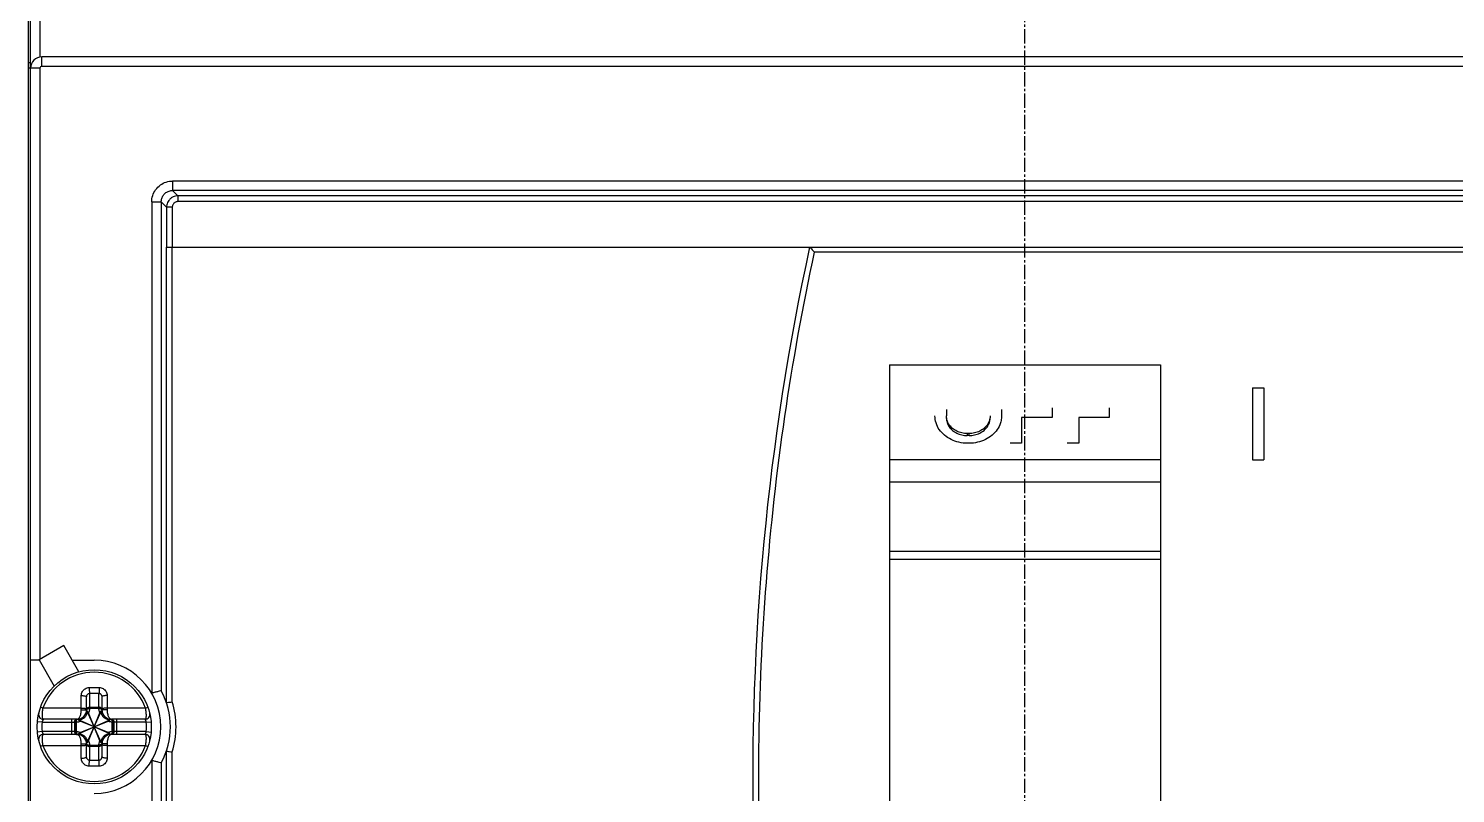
# Model space of a CAD drawing. Extents: x 0 to 557, y 0 to 248.
# Drawn here: x 423 to 498, y 125.9 to 166.1 of the extents above; entities that cross this region are included whole.
import ezdxf

# ---------------------------------------------------------------- set-up
doc = ezdxf.new("R2010")
doc.units = 0
doc.linetypes.add('AXES2', pattern=[1.125, 0.75, -0.125, 0.125, -0.125])
doc.layers.add('AXE', color=80, linetype='AXES2')

# ---------------------------------------------------------------- blocks, each defined once
blk = doc.blocks.new('LV429640ATNSX22A 1')
for p, q in [((95, -7.813), (95, 78.904)), ((95.1, -6.913), (95.1, 79.286)), ((95.6, 79.286), (95.6, 74.478)), ((95.7, 73.987), (95.7, 74.487)), ((199, 74.487), (95.7, 74.487)), ((95, 74.186), (95.1, 74.186)), ((95.1, 73.886), (95, 73.886)), ((95.6, 73.887), (95.1, 73.887)), ((95.6, 73.887), (95.6, 42.837)), ((199, 73.987), (95.7, 73.987)), ((192.127, 67.965), (102.57, 67.965)), ((101.471, 66.866), (101.971, 66.866)), ((101.471, 66.864), (101.471, 41.053)), ((101.971, 66.866), (101.971, 41.184)), ((102.252, 66.585), (101.971, 66.866)), ((102.851, 67.185), (102.57, 67.466)), ((192.13, 67.466), (102.57, 67.466)), ((191.849, 66.885), (102.848, 66.885)), ((191.849, 67.185), (102.851, 67.185)), ((102.252, 66.585), (102.254, 64.487)), ((102.552, 66.585), (102.252, 66.585)), ((102.552, 66.585), (102.552, 64.487)), ((102.243, 40.557), (102.243, 64.487)), ((102.243, 64.487), (102.254, 64.487)), ((102.269, 64.487), (192.129, 64.487)), ((102.543, 40.606), (102.543, 64.487)), ((192.129, 64.231), (136.276, 64.231)), ((140.225, 58.299), (140.225, 13.084)), ((140.225, 58.299), (154.475, 58.299)), ((154.475, 58.299), (154.475, 13.084)), ((159.3, 57.107), (159.3, 53.307)), ((159.3, 57.107), (159.9, 57.107)), ((159.9, 57.107), (159.9, 53.307)), ((143.221, 55.967), (143.221, 55.628)), ((146.121, 55.964), (146.121, 55.625)), ((147.171, 55.54), (147.171, 54.187)), ((148.771, 55.54), (147.171, 55.54)), ((148.771, 56.047), (148.771, 55.54)), ((150.171, 55.541), (150.171, 54.187)), ((151.771, 55.541), (150.171, 55.541)), ((151.771, 56.048), (151.771, 55.541)), ((144.321, 54.698), (144.321, 54.591)), ((144.421, 54.698), (144.321, 54.698)), ((144.421, 54.591), (144.321, 54.591)), ((144.421, 54.187), (144.321, 54.187)), ((144.421, 54.591), (144.421, 54.698)), ((147.171, 54.187), (146.571, 54.187)), ((150.171, 54.187), (149.571, 54.187)), ((154.475, 53.321), (140.225, 53.321)), ((159.3, 53.307), (159.9, 53.307)), ((154.475, 52.14), (140.225, 52.14)), ((154.475, 48.503), (140.225, 48.503)), ((140.225, 48.095), (154.475, 48.095)), ((96.85, 43.559), (95.55, 42.809)), ((97.648, 42.176), (96.85, 43.559)), ((95.563, 42.787), (95.1, 42.787)), ((95.55, 42.809), (96.349, 41.426)), ((97.295, 42.787), (98.45, 42.787)), ((98.05, 40.187), (98.05, 40.86)), ((98.2, 41.049), (98.2, 40.317)), ((98.7, 40.317), (98.7, 41.049)), ((98.85, 40.86), (98.85, 40.187)), ((101.972, 41.184), (101.972, 41.183)), ((95.754, 40.268), (95.631, 40.313)), ((97.771, 40.187), (98.05, 40.187)), ((98.083, 38.462), (98.817, 40.112)), ((98.817, 38.462), (98.083, 40.112)), ((98.157, 38.553), (98.743, 40.02)), ((98.743, 38.553), (98.157, 40.02)), ((98.2, 40.309), (98.2, 40.246)), ((98.7, 40.309), (98.2, 40.309)), ((98.7, 40.246), (98.2, 40.246)), ((98.7, 40.246), (98.7, 40.309)), ((99.128, 40.187), (98.85, 40.187)), ((101.146, 40.268), (101.269, 40.313)), ((95.711, 39.537), (95.462, 39.559)), ((95.711, 39.037), (95.462, 39.014)), ((95.711, 39.537), (97.416, 39.537)), ((97.416, 39.037), (95.711, 39.037)), ((97.55, 39.687), (95.778, 39.687)), ((97.281, 38.887), (97.281, 39.687)), ((97.426, 39.036), (97.426, 39.537)), ((97.433, 39.537), (97.433, 39.036)), ((97.51, 39.537), (97.433, 39.537)), ((97.433, 39.036), (97.51, 39.036)), ((97.51, 39.537), (97.51, 39.036)), ((97.625, 38.92), (99.275, 39.653)), ((99.275, 38.92), (97.625, 39.653)), ((97.716, 38.993), (99.184, 39.58)), ((99.184, 38.993), (97.716, 39.58)), ((101.122, 39.687), (99.35, 39.687)), ((99.39, 39.036), (99.39, 39.537)), ((99.467, 39.537), (99.39, 39.537)), ((99.39, 39.036), (99.467, 39.036)), ((99.467, 39.036), (99.467, 39.537)), ((99.474, 39.537), (99.474, 39.036)), ((101.189, 39.537), (99.484, 39.537)), ((101.189, 39.037), (99.484, 39.037)), ((99.619, 39.687), (99.619, 38.887)), ((101.189, 39.537), (101.438, 39.559)), ((101.189, 39.037), (101.438, 39.014)), ((95.754, 38.305), (95.631, 38.261)), ((97.55, 38.887), (95.778, 38.887)), ((97.771, 38.387), (98.05, 38.387)), ((98.05, 37.713), (98.05, 38.387)), ((98.2, 38.327), (98.2, 38.264)), ((98.2, 38.327), (98.7, 38.327)), ((98.2, 38.264), (98.7, 38.264)), ((98.2, 38.257), (98.2, 37.525)), ((98.7, 38.264), (98.7, 38.327)), ((98.7, 37.525), (98.7, 38.257)), ((98.85, 38.387), (98.85, 37.713)), ((99.128, 38.387), (98.85, 38.387)), ((101.122, 38.887), (99.35, 38.887)), ((101.146, 38.305), (101.269, 38.261)), ((101.471, 37.52), (101.471, -4.89)), ((102.243, -3.913), (102.243, 38.017)), ((102.543, -3.913), (102.543, 37.968)), ((101.971, 37.389), (101.971, -4.893)), ((101.972, 37.39), (101.972, 37.39))]:
    blk.add_line(p, q)
for points in [[(101.971, 41.184), (101.971, 41.184), (101.971, 41.184), (101.971, 41.184), (101.971, 41.184), (101.971, 41.184), (101.972, 41.184), (101.972, 41.184), (101.972, 41.184)], [(101.971, 37.389), (101.971, 37.389), (101.971, 37.389), (101.971, 37.39), (101.971, 37.39), (101.971, 37.39), (101.972, 37.39), (101.972, 37.39), (101.972, 37.39)]]:
    blk.add_lwpolyline(points)
blk.add_circle((98.45, 39.287), 3)
for centre, radius, start, end in [((95.7, 73.887), 0.6, 90, 180), ((95.7, 73.887), 0.1, 90, 180), ((264.05, 36.687), 131, 167.74789, 195.0927), ((98.45, 39.287), 3.5, 270, 90), ((98.45, 39.287), 2.869, 20.00374, 159.99626), ((98.45, 39.287), 4, 331.69761, 28.30239), ((98.45, 39.287), 4.3, 342.13881, 17.86127), ((95.778, 39.937), 0.25, 166.32798, 270), ((97.55, 40.187), 0.5, 270, 0), ((99.35, 40.187), 0.5, 180, 270), ((101.122, 39.937), 0.25, 270, 13.67202), ((98.45, 39.287), 2.75, 174.78409, 185.21591), ((98.45, 39.287), 2.75, 354.78409, 5.21591), ((95.778, 38.637), 0.25, 90, 193.67202), ((98.45, 39.287), 2.869, 200.00374, 339.99626), ((97.55, 38.387), 0.5, 0, 90), ((99.35, 38.387), 0.5, 90, 180), ((101.122, 38.637), 0.25, 346.32798, 90)]:
    blk.add_arc(centre, radius, start, end)
for points, knots in [([(101.471, 66.864), (101.471, 66.977), (101.506, 67.208), (101.664, 67.521), (101.913, 67.771), (102.226, 67.929), (102.456, 67.965), (102.57, 67.965)], [0, 0, 0, 0, 0.340742, 0.686875, 1.034783, 1.380989, 1.721208, 1.721208, 1.721208, 1.721208]), ([(102.567, 67.965), (102.568, 67.903), (102.568, 67.788), (102.568, 67.636), (102.57, 67.532), (102.569, 67.481), (102.57, 67.466)], [0, 0, 0, 0, 0.1862956, 0.3457623, 0.4554383, 0.4995353, 0.4995353, 0.4995353, 0.4995353]), ([(101.971, 66.866), (101.971, 66.928), (101.99, 67.054), (102.076, 67.225), (102.213, 67.361), (102.383, 67.447), (102.509, 67.466), (102.57, 67.466)], [0, 0, 0, 0, 0.1850432, 0.3743131, 0.564405, 0.7535797, 0.9383184, 0.9383184, 0.9383184, 0.9383184]), ([(102.851, 67.185), (102.808, 67.185), (102.719, 67.175), (102.59, 67.131), (102.47, 67.055), (102.372, 66.954), (102.301, 66.835), (102.26, 66.71), (102.252, 66.626), (102.252, 66.585)], [0, 0, 0, 0, 0.1294934, 0.266502, 0.4073563, 0.5485836, 0.6867645, 0.818265, 0.9393523, 0.9393523, 0.9393523, 0.9393523]), ([(102.848, 66.885), (102.827, 66.885), (102.782, 66.88), (102.718, 66.857), (102.659, 66.819), (102.611, 66.769), (102.576, 66.71), (102.556, 66.648), (102.552, 66.606), (102.552, 66.585)], [0, 0, 0, 0, 0.0642759, 0.1323939, 0.2022744, 0.2723046, 0.3408869, 0.4062541, 0.466592, 0.466592, 0.466592, 0.466592]), ([(102.851, 67.185), (102.851, 67.176), (102.851, 67.145), (102.851, 67.083), (102.852, 66.992), (102.85, 66.923), (102.848, 66.885)], [0, 0, 0, 0, 0.0264935, 0.0921096, 0.1876618, 0.2997525, 0.2997525, 0.2997525, 0.2997525]), ([(136.036, 64.487), (136.058, 64.487), (136.101, 64.421), (136.182, 64.349), (136.243, 64.271), (136.276, 64.231)], [0, 0, 0, 0, 0.0650779, 0.1949253, 0.3517459, 0.3517459, 0.3517459, 0.3517459]), ([(136.276, 64.231), (135.661, 61.368), (134.623, 55.609), (133.65, 46.899), (133.261, 38.159), (133.455, 29.416), (134.232, 20.694), (135.594, 12.019), (136.891, 6.3), (137.636, 3.46)], [0, 0, 0, 0, 8.784619, 17.538219, 26.275587, 35.009909, 43.755075, 52.525371, 61.333757, 61.333757, 61.333757, 61.333757]), ([(144.321, 54.187), (144.173, 54.187), (143.88, 54.219), (143.468, 54.362), (143.112, 54.59), (142.836, 54.891), (142.661, 55.244), (142.621, 55.5), (142.621, 55.625)], [0, 0, 0, 0, 0.442714, 0.87718, 1.296976, 1.699166, 2.085462, 2.462276, 2.462276, 2.462276, 2.462276]), ([(144.321, 54.698), (144.225, 54.698), (144.035, 54.719), (143.769, 54.812), (143.539, 54.959), (143.36, 55.153), (143.247, 55.381), (143.221, 55.547), (143.221, 55.628)], [0, 0, 0, 0, 0.28723, 0.568172, 0.839135, 1.098727, 1.348473, 1.592842, 1.592842, 1.592842, 1.592842]), ([(143.221, 55.522), (143.221, 55.44), (143.247, 55.275), (143.36, 55.047), (143.539, 54.853), (143.768, 54.705), (144.035, 54.612), (144.225, 54.591), (144.321, 54.591)], [0, 0, 0, 0, 0.244351, 0.494085, 0.753671, 1.024637, 1.305591, 1.592842, 1.592842, 1.592842, 1.592842]), ([(144.421, 54.591), (144.517, 54.591), (144.707, 54.612), (144.973, 54.705), (145.203, 54.853), (145.381, 55.047), (145.495, 55.275), (145.521, 55.44), (145.521, 55.522)], [0, 0, 0, 0, 0.28723, 0.568172, 0.839135, 1.098727, 1.348473, 1.592842, 1.592842, 1.592842, 1.592842]), ([(146.114, 55.498), (146.105, 55.415), (146.062, 55.206), (145.905, 54.891), (145.63, 54.59), (145.274, 54.362), (144.862, 54.219), (144.568, 54.187), (144.421, 54.187)], [0, 0, 0, 0, 0.250675, 0.636971, 1.039161, 1.458956, 1.893422, 2.336137, 2.336137, 2.336137, 2.336137]), ([(145.504, 55.465), (145.498, 55.439), (145.47, 55.332), (145.381, 55.153), (145.203, 54.959), (144.973, 54.812), (144.707, 54.719), (144.517, 54.698), (144.421, 54.698)], [0, 0, 0, 0, 0.081219, 0.330953, 0.59054, 0.861506, 1.142459, 1.429711, 1.429711, 1.429711, 1.429711]), ([(97.772, 40.928), (97.772, 40.965), (97.782, 41.039), (97.825, 41.141), (97.893, 41.229), (97.981, 41.296), (98.081, 41.339), (98.153, 41.35), (98.189, 41.351)], [0, 0, 0, 0, 0.1098057, 0.2199669, 0.3301188, 0.4394918, 0.54796, 0.6552349, 0.6552349, 0.6552349, 0.6552349]), ([(98.189, 41.351), (98.247, 41.352), (98.363, 41.354), (98.537, 41.354), (98.653, 41.352), (98.711, 41.351)], [0, 0, 0, 0, 0.1736504, 0.3480313, 0.5216824, 0.5216824, 0.5216824, 0.5216824]), ([(98.189, 41.351), (98.189, 41.322), (98.19, 41.265), (98.193, 41.183), (98.196, 41.111), (98.198, 41.067), (98.2, 41.049)], [0, 0, 0, 0, 0.0855535, 0.1711448, 0.2464505, 0.3023986, 0.3023986, 0.3023986, 0.3023986]), ([(98.711, 41.351), (98.711, 41.322), (98.71, 41.265), (98.707, 41.183), (98.704, 41.111), (98.702, 41.067), (98.7, 41.049)], [0, 0, 0, 0, 0.0855532, 0.1711444, 0.2464499, 0.3023976, 0.3023976, 0.3023976, 0.3023976]), ([(98.711, 41.351), (98.747, 41.35), (98.818, 41.339), (98.919, 41.297), (99.007, 41.229), (99.075, 41.141), (99.118, 41.039), (99.128, 40.965), (99.128, 40.928)], [0, 0, 0, 0, 0.1071405, 0.2154647, 0.3249364, 0.4351139, 0.5453754, 0.6552346, 0.6552346, 0.6552346, 0.6552346]), ([(97.772, 40.928), (97.8, 40.929), (97.854, 40.928), (97.929, 40.921), (97.99, 40.906), (98.032, 40.89), (98.05, 40.869), (98.05, 40.86)], [0, 0, 0, 0, 0.0836628, 0.1615778, 0.2259129, 0.271165, 0.2978123, 0.2978123, 0.2978123, 0.2978123]), ([(97.772, 40.268), (97.772, 40.336), (97.772, 40.477), (97.772, 40.697), (97.772, 40.849), (97.772, 40.928)], [0, 0, 0, 0, 0.2031864, 0.4228029, 0.6601804, 0.6601804, 0.6601804, 0.6601804]), ([(98.05, 40.86), (98.05, 40.876), (98.054, 40.908), (98.069, 40.953), (98.093, 40.992), (98.124, 41.022), (98.161, 41.042), (98.187, 41.048), (98.2, 41.049)], [0, 0, 0, 0, 0.0478248, 0.0950374, 0.140642, 0.1838674, 0.2247332, 0.2637193, 0.2637193, 0.2637193, 0.2637193]), ([(98.2, 41.049), (98.255, 41.05), (98.367, 41.052), (98.533, 41.052), (98.644, 41.05), (98.7, 41.049)], [0, 0, 0, 0, 0.1664766, 0.3334814, 0.5000358, 0.5000358, 0.5000358, 0.5000358]), ([(98.7, 41.049), (98.713, 41.048), (98.739, 41.042), (98.776, 41.022), (98.807, 40.992), (98.831, 40.953), (98.846, 40.908), (98.85, 40.876), (98.85, 40.86)], [0, 0, 0, 0, 0.0389363, 0.079745, 0.1230044, 0.1686166, 0.2158708, 0.2637194, 0.2637194, 0.2637194, 0.2637194]), ([(99.128, 40.928), (99.1, 40.929), (99.046, 40.928), (98.971, 40.921), (98.91, 40.906), (98.868, 40.89), (98.85, 40.869), (98.85, 40.86)], [0, 0, 0, 0, 0.0836627, 0.1615774, 0.2259123, 0.2711642, 0.2978116, 0.2978116, 0.2978116, 0.2978116]), ([(99.128, 40.928), (99.128, 40.849), (99.128, 40.696), (99.128, 40.476), (99.128, 40.336), (99.128, 40.268)], [0, 0, 0, 0, 0.2381418, 0.4575888, 0.6601804, 0.6601804, 0.6601804, 0.6601804]), ([(101.971, 41.184), (101.956, 41.18), (101.903, 41.167), (101.798, 41.14), (101.646, 41.1), (101.532, 41.07), (101.471, 41.053)], [0, 0, 0, 0, 0.0469811, 0.1622253, 0.3268584, 0.5162976, 0.5162976, 0.5162976, 0.5162976]), ([(102.243, 40.557), (102.248, 40.543), (102.319, 40.588), (102.402, 40.573), (102.493, 40.598), (102.543, 40.605)], [0, 0, 0, 0, 0.0438088, 0.1535053, 0.3036816, 0.3036816, 0.3036816, 0.3036816]), ([(95.754, 40.268), (95.745, 40.228), (95.73, 40.148), (95.715, 40.03), (95.709, 39.921), (95.712, 39.827), (95.725, 39.755), (95.742, 39.705), (95.767, 39.687), (95.778, 39.687)], [0, 0, 0, 0, 0.1235728, 0.2445592, 0.3560264, 0.4513325, 0.5252916, 0.5755898, 0.6074797, 0.6074797, 0.6074797, 0.6074797]), ([(97.772, 40.268), (97.696, 40.268), (97.542, 40.268), (97.302, 40.268), (97.042, 40.268), (96.757, 40.268), (96.445, 40.268), (96.108, 40.268), (95.875, 40.268), (95.754, 40.268)], [0, 0, 0, 0, 0.226677, 0.462883, 0.720889, 1.006032, 1.318365, 1.65611, 2.01782, 2.01782, 2.01782, 2.01782]), ([(97.55, 39.687), (97.567, 39.687), (97.607, 39.7), (97.655, 39.745), (97.696, 39.811), (97.729, 39.893), (97.754, 39.985), (97.768, 40.085), (97.771, 40.152), (97.771, 40.187)], [0, 0, 0, 0, 0.0524925, 0.117083, 0.1951302, 0.2843041, 0.3811799, 0.4817579, 0.5846488, 0.5846488, 0.5846488, 0.5846488]), ([(98.08, 40.112), (98.081, 40.081), (98.078, 40.02), (98.055, 39.937), (98.02, 39.868), (97.979, 39.811), (97.934, 39.766), (97.889, 39.731), (97.845, 39.705), (97.802, 39.685), (97.76, 39.671), (97.717, 39.661), (97.672, 39.656), (97.641, 39.656), (97.625, 39.657)], [0, 0, 0, 0, 0.0938287, 0.1793635, 0.2565216, 0.3261378, 0.3893163, 0.4459716, 0.4967598, 0.5432983, 0.5873596, 0.6307739, 0.6753898, 0.7230868, 0.7230868, 0.7230868, 0.7230868]), ([(97.771, 40.187), (97.771, 40.2), (97.772, 40.228), (97.772, 40.255), (97.772, 40.268)], [0, 0, 0, 0, 0.04087318, 0.081449, 0.081449, 0.081449, 0.081449]), ([(97.772, 40.268), (97.8, 40.269), (97.854, 40.268), (97.928, 40.264), (97.99, 40.255), (98.027, 40.246), (98.05, 40.234), (98.05, 40.227)], [0, 0, 0, 0, 0.0836565, 0.1612525, 0.224407, 0.2666916, 0.2861967, 0.2861967, 0.2861967, 0.2861967]), ([(98.08, 40.112), (98.074, 40.112), (98.063, 40.111), (98.05, 40.109), (98.043, 40.104), (98.043, 40.101)], [0, 0, 0, 0, 0.01982656, 0.03310502, 0.0405854, 0.0405854, 0.0405854, 0.0405854]), ([(98.05, 40.181), (98.05, 40.188), (98.054, 40.199), (98.061, 40.206), (98.063, 40.208)], [0, 0, 0, 0, 0.02191237, 0.03052101, 0.03052101, 0.03052101, 0.03052101]), ([(98.051, 40.204), (98.053, 40.215), (98.058, 40.232), (98.067, 40.247), (98.07, 40.252)], [0, 0, 0, 0, 0.03428379, 0.05182174, 0.05182174, 0.05182174, 0.05182174]), ([(98.053, 40.207), (98.055, 40.212), (98.057, 40.221), (98.061, 40.229), (98.063, 40.233)], [0, 0, 0, 0, 0.01378514, 0.02765049, 0.02765049, 0.02765049, 0.02765049]), ([(98.07, 40.252), (98.077, 40.262), (98.097, 40.285), (98.142, 40.31), (98.181, 40.317), (98.2, 40.317)], [0, 0, 0, 0, 0.0359462, 0.0921698, 0.1504178, 0.1504178, 0.1504178, 0.1504178]), ([(98.07, 40.245), (98.073, 40.249), (98.085, 40.264), (98.112, 40.287), (98.154, 40.305), (98.184, 40.31), (98.2, 40.309)], [0, 0, 0, 0, 0.0142204, 0.0579784, 0.1035325, 0.1499962, 0.1499962, 0.1499962, 0.1499962]), ([(98.07, 40.214), (98.073, 40.216), (98.086, 40.225), (98.114, 40.236), (98.155, 40.245), (98.185, 40.247), (98.2, 40.246)], [0, 0, 0, 0, 0.0103374, 0.0465112, 0.0892018, 0.1354947, 0.1354947, 0.1354947, 0.1354947]), ([(98.157, 40.02), (98.153, 40.03), (98.144, 40.048), (98.13, 40.073), (98.116, 40.092), (98.1, 40.106), (98.089, 40.111), (98.083, 40.112)], [0, 0, 0, 0, 0.0317573, 0.0600928, 0.0842418, 0.1044154, 0.1210995, 0.1210995, 0.1210995, 0.1210995]), ([(98.2, 40.246), (98.2, 40.221), (98.196, 40.169), (98.181, 40.093), (98.166, 40.044), (98.157, 40.02)], [0, 0, 0, 0, 0.0774682, 0.154588, 0.2314006, 0.2314006, 0.2314006, 0.2314006]), ([(98.2, 40.317), (98.2, 40.315), (98.2, 40.313), (98.2, 40.311), (98.2, 40.309)], [0, 0, 0, 0, 0.003688552, 0.007377923, 0.007377923, 0.007377923, 0.007377923]), ([(98.7, 40.309), (98.7, 40.311), (98.7, 40.313), (98.7, 40.315), (98.7, 40.317)], [0, 0, 0, 0, 0.003689407, 0.007377939, 0.007377939, 0.007377939, 0.007377939]), ([(98.83, 40.252), (98.823, 40.262), (98.802, 40.285), (98.758, 40.31), (98.719, 40.317), (98.7, 40.317)], [0, 0, 0, 0, 0.0359462, 0.0921698, 0.1504178, 0.1504178, 0.1504178, 0.1504178]), ([(98.829, 40.245), (98.827, 40.249), (98.815, 40.265), (98.788, 40.287), (98.746, 40.305), (98.716, 40.309), (98.7, 40.309)], [0, 0, 0, 0, 0.0141573, 0.0577532, 0.1031411, 0.1496209, 0.1496209, 0.1496209, 0.1496209]), ([(98.743, 40.02), (98.734, 40.044), (98.719, 40.093), (98.704, 40.169), (98.7, 40.221), (98.7, 40.246)], [0, 0, 0, 0, 0.076826, 0.1539298, 0.2313993, 0.2313993, 0.2313993, 0.2313993]), ([(98.83, 40.214), (98.827, 40.216), (98.814, 40.225), (98.786, 40.236), (98.745, 40.245), (98.715, 40.246), (98.7, 40.246)], [0, 0, 0, 0, 0.0103421, 0.046671, 0.0894882, 0.1357595, 0.1357595, 0.1357595, 0.1357595]), ([(98.817, 40.112), (98.811, 40.111), (98.8, 40.106), (98.784, 40.092), (98.77, 40.073), (98.756, 40.048), (98.747, 40.03), (98.743, 40.02)], [0, 0, 0, 0, 0.0166543, 0.0368369, 0.0609853, 0.0893813, 0.1210997, 0.1210997, 0.1210997, 0.1210997]), ([(99.275, 39.657), (99.244, 39.655), (99.184, 39.658), (99.102, 39.681), (99.033, 39.716), (98.976, 39.757), (98.931, 39.801), (98.895, 39.846), (98.869, 39.89), (98.849, 39.933), (98.834, 39.976), (98.825, 40.019), (98.819, 40.065), (98.819, 40.096), (98.82, 40.112)], [0, 0, 0, 0, 0.09286, 0.1779133, 0.2548012, 0.3242883, 0.3874546, 0.4441567, 0.4950951, 0.5418647, 0.5862252, 0.629993, 0.6749988, 0.7231162, 0.7231162, 0.7231162, 0.7231162]), ([(98.857, 40.101), (98.857, 40.104), (98.85, 40.109), (98.838, 40.111), (98.827, 40.112), (98.82, 40.112)], [0, 0, 0, 0, 0.00743743, 0.02062358, 0.04002973, 0.04002973, 0.04002973, 0.04002973]), ([(98.849, 40.204), (98.847, 40.215), (98.842, 40.232), (98.833, 40.247), (98.83, 40.252)], [0, 0, 0, 0, 0.03428379, 0.05182174, 0.05182174, 0.05182174, 0.05182174]), ([(98.846, 40.208), (98.845, 40.212), (98.843, 40.221), (98.839, 40.229), (98.837, 40.233)], [0, 0, 0, 0, 0.01365938, 0.02745435, 0.02745435, 0.02745435, 0.02745435]), ([(98.85, 40.181), (98.85, 40.188), (98.846, 40.198), (98.839, 40.206), (98.837, 40.208)], [0, 0, 0, 0, 0.0217285, 0.03022503, 0.03022503, 0.03022503, 0.03022503]), ([(99.128, 40.268), (99.1, 40.269), (99.046, 40.268), (98.972, 40.264), (98.91, 40.255), (98.873, 40.246), (98.85, 40.234), (98.85, 40.227)], [0, 0, 0, 0, 0.0836553, 0.1612503, 0.2244043, 0.2666891, 0.2861948, 0.2861948, 0.2861948, 0.2861948]), ([(99.128, 40.268), (99.128, 40.255), (99.128, 40.228), (99.128, 40.2), (99.128, 40.187)], [0, 0, 0, 0, 0.04057582, 0.081449, 0.081449, 0.081449, 0.081449]), ([(101.146, 40.268), (101.04, 40.268), (100.834, 40.268), (100.535, 40.268), (100.254, 40.268), (99.993, 40.268), (99.752, 40.268), (99.53, 40.268), (99.325, 40.268), (99.193, 40.268), (99.128, 40.268)], [0, 0, 0, 0, 0.317355, 0.617063, 0.898371, 1.160025, 1.401105, 1.621632, 1.824629, 2.01782, 2.01782, 2.01782, 2.01782]), ([(99.128, 40.187), (99.128, 40.152), (99.132, 40.085), (99.146, 39.985), (99.171, 39.893), (99.204, 39.811), (99.245, 39.745), (99.293, 39.7), (99.332, 39.687), (99.35, 39.687)], [0, 0, 0, 0, 0.1028909, 0.2034689, 0.3003448, 0.3895186, 0.4675659, 0.5321559, 0.5846489, 0.5846489, 0.5846489, 0.5846489]), ([(101.122, 39.687), (101.133, 39.687), (101.158, 39.705), (101.175, 39.755), (101.188, 39.827), (101.191, 39.921), (101.185, 40.03), (101.17, 40.148), (101.155, 40.228), (101.146, 40.268)], [0, 0, 0, 0, 0.0318858, 0.0821635, 0.1560971, 0.2514174, 0.3629358, 0.4839241, 0.6074801, 0.6074801, 0.6074801, 0.6074801]), ([(95.778, 39.687), (95.777, 39.686), (95.776, 39.683), (95.772, 39.678), (95.768, 39.67), (95.761, 39.659), (95.752, 39.644), (95.742, 39.624), (95.731, 39.599), (95.72, 39.57), (95.714, 39.548), (95.711, 39.537)], [0, 0, 0, 0, 0.0039486, 0.0094157, 0.0182851, 0.0310674, 0.0483578, 0.0705441, 0.0977069, 0.1294594, 0.1648516, 0.1648516, 0.1648516, 0.1648516]), ([(95.711, 39.037), (95.714, 39.025), (95.72, 39.004), (95.731, 38.974), (95.742, 38.95), (95.752, 38.93), (95.761, 38.915), (95.768, 38.903), (95.772, 38.896), (95.776, 38.89), (95.777, 38.888), (95.778, 38.887)], [0, 0, 0, 0, 0.0353923, 0.0671447, 0.0943075, 0.1164939, 0.1337842, 0.1465665, 0.1554359, 0.1609031, 0.1648516, 0.1648516, 0.1648516, 0.1648516]), ([(97.416, 39.537), (97.416, 39.556), (97.422, 39.595), (97.452, 39.645), (97.496, 39.679), (97.532, 39.687), (97.55, 39.687)], [0, 0, 0, 0, 0.0583066, 0.1150187, 0.169396, 0.2220596, 0.2220596, 0.2220596, 0.2220596]), ([(97.416, 39.537), (97.418, 39.537), (97.421, 39.537), (97.425, 39.537), (97.426, 39.537)], [0, 0, 0, 0, 0.0059425, 0.01055146, 0.01055146, 0.01055146, 0.01055146]), ([(97.426, 39.036), (97.425, 39.037), (97.421, 39.037), (97.418, 39.037), (97.416, 39.037)], [0, 0, 0, 0, 0.00460895, 0.01055146, 0.01055146, 0.01055146, 0.01055146]), ([(97.416, 39.037), (97.416, 39.017), (97.422, 38.979), (97.452, 38.929), (97.496, 38.895), (97.532, 38.887), (97.55, 38.887)], [0, 0, 0, 0, 0.0583059, 0.1150177, 0.1693952, 0.2220596, 0.2220596, 0.2220596, 0.2220596]), ([(97.426, 39.537), (97.426, 39.556), (97.433, 39.595), (97.461, 39.638), (97.485, 39.659), (97.496, 39.665)], [0, 0, 0, 0, 0.057279, 0.1140206, 0.1515661, 0.1515661, 0.1515661, 0.1515661]), ([(97.426, 39.537), (97.427, 39.537), (97.429, 39.537), (97.431, 39.537), (97.433, 39.537)], [0, 0, 0, 0, 0.003170856, 0.006342518, 0.006342518, 0.006342518, 0.006342518]), ([(97.433, 39.036), (97.431, 39.036), (97.429, 39.036), (97.427, 39.036), (97.426, 39.036)], [0, 0, 0, 0, 0.003171706, 0.006342511, 0.006342511, 0.006342511, 0.006342511]), ([(97.426, 39.036), (97.426, 39.017), (97.433, 38.979), (97.461, 38.935), (97.485, 38.915), (97.496, 38.908)], [0, 0, 0, 0, 0.0572789, 0.1140203, 0.1515658, 0.1515658, 0.1515658, 0.1515658]), ([(97.433, 39.537), (97.432, 39.553), (97.437, 39.583), (97.457, 39.625), (97.481, 39.651), (97.497, 39.663), (97.502, 39.665)], [0, 0, 0, 0, 0.045733, 0.0912046, 0.1362217, 0.1511912, 0.1511912, 0.1511912, 0.1511912]), ([(97.433, 39.036), (97.432, 39.021), (97.437, 38.99), (97.457, 38.949), (97.481, 38.923), (97.497, 38.911), (97.501, 38.908)], [0, 0, 0, 0, 0.045665, 0.0910333, 0.13595, 0.1508712, 0.1508712, 0.1508712, 0.1508712]), ([(97.496, 39.665), (97.501, 39.669), (97.518, 39.678), (97.537, 39.684), (97.55, 39.686)], [0, 0, 0, 0, 0.01869933, 0.05823713, 0.05823713, 0.05823713, 0.05823713]), ([(97.502, 39.665), (97.51, 39.671), (97.528, 39.679), (97.547, 39.684), (97.557, 39.686)], [0, 0, 0, 0, 0.02967942, 0.05925893, 0.05925893, 0.05925893, 0.05925893]), ([(97.51, 39.537), (97.51, 39.553), (97.511, 39.582), (97.518, 39.623), (97.531, 39.656), (97.547, 39.678), (97.559, 39.685), (97.564, 39.686)], [0, 0, 0, 0, 0.0458114, 0.0879665, 0.1236543, 0.1515153, 0.1664746, 0.1664746, 0.1664746, 0.1664746]), ([(97.51, 39.537), (97.534, 39.538), (97.581, 39.543), (97.65, 39.557), (97.695, 39.572), (97.716, 39.58)], [0, 0, 0, 0, 0.0707814, 0.1412402, 0.2113736, 0.2113736, 0.2113736, 0.2113736]), ([(97.716, 38.993), (97.684, 39.006), (97.616, 39.026), (97.546, 39.035), (97.51, 39.036)], [0, 0, 0, 0, 0.1053394, 0.2111984, 0.2111984, 0.2111984, 0.2111984]), ([(97.51, 39.036), (97.51, 39.021), (97.511, 38.991), (97.518, 38.951), (97.531, 38.918), (97.547, 38.896), (97.559, 38.889), (97.564, 38.888)], [0, 0, 0, 0, 0.0458653, 0.0880909, 0.1238551, 0.1516436, 0.166229, 0.166229, 0.166229, 0.166229]), ([(97.625, 39.657), (97.625, 39.663), (97.626, 39.674), (97.628, 39.687), (97.633, 39.694), (97.635, 39.694)], [0, 0, 0, 0, 0.01950644, 0.03272134, 0.04016497, 0.04016497, 0.04016497, 0.04016497]), ([(97.625, 39.653), (97.626, 39.648), (97.631, 39.636), (97.645, 39.621), (97.664, 39.606), (97.688, 39.592), (97.707, 39.584), (97.716, 39.58)], [0, 0, 0, 0, 0.0167142, 0.0370614, 0.0611929, 0.089436, 0.1210992, 0.1210992, 0.1210992, 0.1210992]), ([(97.716, 38.993), (97.707, 38.989), (97.688, 38.981), (97.664, 38.967), (97.645, 38.952), (97.631, 38.937), (97.626, 38.926), (97.625, 38.92)], [0, 0, 0, 0, 0.0316796, 0.0600381, 0.08418, 0.1044267, 0.1211, 0.1211, 0.1211, 0.1211]), ([(99.184, 39.58), (99.193, 39.584), (99.212, 39.592), (99.236, 39.606), (99.255, 39.621), (99.269, 39.636), (99.274, 39.648), (99.275, 39.653)], [0, 0, 0, 0, 0.0317324, 0.0600985, 0.0842445, 0.1044157, 0.1210998, 0.1210998, 0.1210998, 0.1210998]), ([(99.39, 39.537), (99.366, 39.538), (99.319, 39.543), (99.25, 39.557), (99.205, 39.572), (99.184, 39.58)], [0, 0, 0, 0, 0.0707729, 0.1411727, 0.2113666, 0.2113666, 0.2113666, 0.2113666]), ([(99.39, 39.036), (99.366, 39.035), (99.319, 39.031), (99.25, 39.016), (99.205, 39.002), (99.184, 38.993)], [0, 0, 0, 0, 0.0707814, 0.1412402, 0.2113736, 0.2113736, 0.2113736, 0.2113736]), ([(99.275, 38.92), (99.274, 38.926), (99.269, 38.937), (99.255, 38.952), (99.236, 38.967), (99.212, 38.981), (99.193, 38.989), (99.184, 38.993)], [0, 0, 0, 0, 0.0167144, 0.0370631, 0.0611946, 0.0894349, 0.1210992, 0.1210992, 0.1210992, 0.1210992]), ([(99.265, 39.694), (99.267, 39.694), (99.272, 39.687), (99.274, 39.674), (99.275, 39.663), (99.275, 39.657)], [0, 0, 0, 0, 0.00743598, 0.02059398, 0.04016598, 0.04016598, 0.04016598, 0.04016598]), ([(99.329, 39.687), (99.336, 39.687), (99.346, 39.682), (99.353, 39.676), (99.355, 39.673)], [0, 0, 0, 0, 0.02169078, 0.03019587, 0.03019587, 0.03019587, 0.03019587]), ([(99.39, 39.036), (99.39, 39.021), (99.389, 38.991), (99.382, 38.951), (99.369, 38.918), (99.353, 38.896), (99.341, 38.889), (99.336, 38.887)], [0, 0, 0, 0, 0.0458114, 0.0879665, 0.1236543, 0.1515153, 0.1664746, 0.1664746, 0.1664746, 0.1664746]), ([(99.35, 39.687), (99.368, 39.687), (99.404, 39.679), (99.448, 39.645), (99.478, 39.595), (99.484, 39.556), (99.484, 39.537)], [0, 0, 0, 0, 0.0526637, 0.1070409, 0.163753, 0.2220596, 0.2220596, 0.2220596, 0.2220596]), ([(99.484, 39.037), (99.484, 39.017), (99.478, 38.979), (99.448, 38.929), (99.404, 38.895), (99.368, 38.887), (99.35, 38.887)], [0, 0, 0, 0, 0.0583066, 0.1150187, 0.169396, 0.2220596, 0.2220596, 0.2220596, 0.2220596]), ([(99.361, 39.666), (99.363, 39.663), (99.371, 39.65), (99.382, 39.623), (99.389, 39.582), (99.39, 39.553), (99.39, 39.537)], [0, 0, 0, 0, 0.0102006, 0.0458885, 0.0880436, 0.133855, 0.133855, 0.133855, 0.133855]), ([(99.37, 39.681), (99.376, 39.679), (99.388, 39.675), (99.399, 39.669), (99.404, 39.665)], [0, 0, 0, 0, 0.01863896, 0.03733829, 0.03733829, 0.03733829, 0.03733829]), ([(99.398, 39.665), (99.403, 39.663), (99.419, 39.651), (99.443, 39.625), (99.463, 39.583), (99.468, 39.553), (99.467, 39.537)], [0, 0, 0, 0, 0.0149696, 0.0599866, 0.1054583, 0.1511912, 0.1511912, 0.1511912, 0.1511912]), ([(99.467, 39.036), (99.468, 39.021), (99.463, 38.99), (99.443, 38.949), (99.419, 38.922), (99.403, 38.911), (99.398, 38.908)], [0, 0, 0, 0, 0.045733, 0.0912046, 0.1362217, 0.1511912, 0.1511912, 0.1511912, 0.1511912]), ([(99.404, 39.665), (99.415, 39.659), (99.439, 39.638), (99.467, 39.595), (99.474, 39.556), (99.474, 39.537)], [0, 0, 0, 0, 0.0375455, 0.094287, 0.1515661, 0.1515661, 0.1515661, 0.1515661]), ([(99.474, 39.036), (99.474, 39.017), (99.467, 38.979), (99.439, 38.935), (99.415, 38.915), (99.404, 38.908)], [0, 0, 0, 0, 0.057279, 0.1140206, 0.1515661, 0.1515661, 0.1515661, 0.1515661]), ([(99.474, 39.537), (99.473, 39.537), (99.471, 39.537), (99.469, 39.537), (99.467, 39.537)], [0, 0, 0, 0, 0.003170864, 0.006342517, 0.006342517, 0.006342517, 0.006342517]), ([(99.474, 39.036), (99.473, 39.036), (99.471, 39.036), (99.469, 39.036), (99.467, 39.036)], [0, 0, 0, 0, 0.003170856, 0.006342518, 0.006342518, 0.006342518, 0.006342518]), ([(99.484, 39.537), (99.482, 39.537), (99.479, 39.537), (99.475, 39.537), (99.474, 39.537)], [0, 0, 0, 0, 0.00592009, 0.01055163, 0.01055163, 0.01055163, 0.01055163]), ([(99.484, 39.037), (99.482, 39.037), (99.479, 39.037), (99.475, 39.037), (99.474, 39.036)], [0, 0, 0, 0, 0.0059425, 0.01055146, 0.01055146, 0.01055146, 0.01055146]), ([(101.189, 39.537), (101.186, 39.548), (101.18, 39.57), (101.169, 39.599), (101.158, 39.624), (101.148, 39.644), (101.139, 39.659), (101.133, 39.67), (101.128, 39.678), (101.124, 39.683), (101.123, 39.686), (101.122, 39.687)], [0, 0, 0, 0, 0.0352605, 0.0669405, 0.0940745, 0.116274, 0.1336148, 0.1464625, 0.155371, 0.16099, 0.1648517, 0.1648517, 0.1648517, 0.1648517]), ([(101.122, 38.887), (101.123, 38.888), (101.124, 38.89), (101.128, 38.896), (101.132, 38.903), (101.139, 38.915), (101.148, 38.93), (101.158, 38.95), (101.169, 38.974), (101.18, 39.004), (101.186, 39.025), (101.189, 39.037)], [0, 0, 0, 0, 0.0039486, 0.0094157, 0.0182851, 0.0310674, 0.0483578, 0.0705441, 0.0977069, 0.1294594, 0.1648516, 0.1648516, 0.1648516, 0.1648516]), ([(95.778, 38.887), (95.767, 38.887), (95.742, 38.868), (95.725, 38.819), (95.712, 38.746), (95.709, 38.653), (95.715, 38.543), (95.73, 38.426), (95.745, 38.345), (95.754, 38.305)], [0, 0, 0, 0, 0.0318858, 0.0821635, 0.1560971, 0.2514174, 0.3629358, 0.4839241, 0.6074801, 0.6074801, 0.6074801, 0.6074801]), ([(95.754, 38.305), (95.86, 38.305), (96.066, 38.305), (96.365, 38.305), (96.646, 38.305), (96.907, 38.305), (97.148, 38.305), (97.37, 38.305), (97.575, 38.305), (97.707, 38.305), (97.772, 38.305)], [0, 0, 0, 0, 0.317355, 0.617063, 0.898371, 1.160025, 1.401105, 1.621632, 1.824629, 2.01782, 2.01782, 2.01782, 2.01782]), ([(97.496, 38.908), (97.501, 38.905), (97.518, 38.896), (97.537, 38.89), (97.55, 38.888)], [0, 0, 0, 0, 0.01869931, 0.05823716, 0.05823716, 0.05823716, 0.05823716]), ([(97.501, 38.908), (97.51, 38.903), (97.527, 38.894), (97.547, 38.889), (97.556, 38.888)], [0, 0, 0, 0, 0.02967141, 0.05921905, 0.05921905, 0.05921905, 0.05921905]), ([(97.771, 38.387), (97.771, 38.421), (97.768, 38.489), (97.754, 38.588), (97.729, 38.681), (97.696, 38.763), (97.655, 38.828), (97.607, 38.874), (97.567, 38.887), (97.55, 38.887)], [0, 0, 0, 0, 0.1028909, 0.2034689, 0.3003448, 0.3895186, 0.4675659, 0.5321559, 0.584649, 0.584649, 0.584649, 0.584649]), ([(97.625, 38.917), (97.656, 38.918), (97.716, 38.915), (97.798, 38.892), (97.867, 38.858), (97.924, 38.816), (97.969, 38.772), (98.005, 38.727), (98.031, 38.683), (98.051, 38.64), (98.066, 38.598), (98.075, 38.554), (98.081, 38.509), (98.081, 38.478), (98.08, 38.461)], [0, 0, 0, 0, 0.0928686, 0.177922, 0.2548099, 0.3242971, 0.3874633, 0.4441655, 0.4951039, 0.5418735, 0.586234, 0.6300018, 0.6750076, 0.7232211, 0.7232211, 0.7232211, 0.7232211]), ([(97.635, 38.879), (97.633, 38.88), (97.628, 38.886), (97.626, 38.899), (97.625, 38.91), (97.625, 38.917)], [0, 0, 0, 0, 0.00741749, 0.02055169, 0.04016923, 0.04016923, 0.04016923, 0.04016923]), ([(97.772, 38.305), (97.772, 38.319), (97.772, 38.346), (97.771, 38.373), (97.771, 38.387)], [0, 0, 0, 0, 0.04057582, 0.081449, 0.081449, 0.081449, 0.081449]), ([(97.772, 38.305), (97.8, 38.305), (97.854, 38.305), (97.928, 38.31), (97.99, 38.319), (98.027, 38.327), (98.05, 38.34), (98.05, 38.346)], [0, 0, 0, 0, 0.0836553, 0.1612503, 0.2244043, 0.2666891, 0.2861948, 0.2861948, 0.2861948, 0.2861948]), ([(97.772, 37.645), (97.772, 37.724), (97.772, 37.877), (97.772, 38.097), (97.772, 38.238), (97.772, 38.305)], [0, 0, 0, 0, 0.2380856, 0.457554, 0.6601804, 0.6601804, 0.6601804, 0.6601804]), ([(98.043, 38.472), (98.043, 38.47), (98.05, 38.465), (98.062, 38.463), (98.073, 38.462), (98.08, 38.461)], [0, 0, 0, 0, 0.00743743, 0.02062358, 0.04002972, 0.04002972, 0.04002972, 0.04002972]), ([(98.05, 38.392), (98.05, 38.385), (98.054, 38.375), (98.061, 38.368), (98.063, 38.366)], [0, 0, 0, 0, 0.0217285, 0.03022503, 0.03022503, 0.03022503, 0.03022503]), ([(98.051, 38.37), (98.053, 38.358), (98.058, 38.342), (98.067, 38.327), (98.07, 38.322)], [0, 0, 0, 0, 0.03428379, 0.05182173, 0.05182173, 0.05182173, 0.05182173]), ([(98.054, 38.366), (98.055, 38.361), (98.057, 38.352), (98.061, 38.344), (98.063, 38.34)], [0, 0, 0, 0, 0.01365939, 0.02745435, 0.02745435, 0.02745435, 0.02745435]), ([(98.07, 38.359), (98.073, 38.357), (98.086, 38.349), (98.114, 38.337), (98.155, 38.329), (98.185, 38.327), (98.2, 38.327)], [0, 0, 0, 0, 0.0103421, 0.046671, 0.0894882, 0.1357595, 0.1357595, 0.1357595, 0.1357595]), ([(98.07, 38.322), (98.077, 38.312), (98.097, 38.289), (98.142, 38.263), (98.181, 38.257), (98.2, 38.257)], [0, 0, 0, 0, 0.0359462, 0.0921698, 0.1504178, 0.1504178, 0.1504178, 0.1504178]), ([(98.071, 38.328), (98.073, 38.324), (98.085, 38.309), (98.112, 38.286), (98.154, 38.268), (98.184, 38.264), (98.2, 38.264)], [0, 0, 0, 0, 0.0141573, 0.0577532, 0.1031411, 0.1496209, 0.1496209, 0.1496209, 0.1496209]), ([(98.083, 38.462), (98.089, 38.462), (98.1, 38.468), (98.116, 38.481), (98.13, 38.501), (98.144, 38.525), (98.153, 38.543), (98.157, 38.553)], [0, 0, 0, 0, 0.0166543, 0.0368369, 0.0609853, 0.0893813, 0.1210997, 0.1210997, 0.1210997, 0.1210997]), ([(98.157, 38.553), (98.166, 38.529), (98.181, 38.48), (98.196, 38.404), (98.2, 38.353), (98.2, 38.327)], [0, 0, 0, 0, 0.076826, 0.1539298, 0.2313993, 0.2313993, 0.2313993, 0.2313993]), ([(98.2, 38.264), (98.2, 38.263), (98.2, 38.261), (98.2, 38.258), (98.2, 38.257)], [0, 0, 0, 0, 0.003689407, 0.007377939, 0.007377939, 0.007377939, 0.007377939]), ([(98.7, 38.327), (98.7, 38.353), (98.704, 38.404), (98.719, 38.48), (98.734, 38.529), (98.743, 38.553)], [0, 0, 0, 0, 0.0774682, 0.154588, 0.2314006, 0.2314006, 0.2314006, 0.2314006]), ([(98.83, 38.359), (98.827, 38.357), (98.814, 38.349), (98.786, 38.337), (98.745, 38.329), (98.715, 38.327), (98.7, 38.327)], [0, 0, 0, 0, 0.0103374, 0.0465112, 0.0892018, 0.1354947, 0.1354947, 0.1354947, 0.1354947]), ([(98.83, 38.328), (98.827, 38.324), (98.815, 38.309), (98.788, 38.286), (98.746, 38.268), (98.716, 38.264), (98.7, 38.264)], [0, 0, 0, 0, 0.0142204, 0.0579784, 0.1035325, 0.1499962, 0.1499962, 0.1499962, 0.1499962]), ([(98.83, 38.322), (98.823, 38.312), (98.802, 38.289), (98.758, 38.263), (98.719, 38.257), (98.7, 38.257)], [0, 0, 0, 0, 0.0359462, 0.0921698, 0.1504178, 0.1504178, 0.1504178, 0.1504178]), ([(98.7, 38.257), (98.7, 38.258), (98.7, 38.261), (98.7, 38.263), (98.7, 38.264)], [0, 0, 0, 0, 0.003688555, 0.007377923, 0.007377923, 0.007377923, 0.007377923]), ([(98.743, 38.553), (98.748, 38.541), (98.758, 38.519), (98.776, 38.491), (98.795, 38.471), (98.81, 38.463), (98.817, 38.462)], [0, 0, 0, 0, 0.0391246, 0.0726548, 0.0995837, 0.1209714, 0.1209714, 0.1209714, 0.1209714]), ([(98.82, 38.462), (98.819, 38.493), (98.822, 38.553), (98.845, 38.636), (98.88, 38.706), (98.921, 38.762), (98.966, 38.807), (99.011, 38.842), (99.055, 38.869), (99.098, 38.889), (99.14, 38.903), (99.183, 38.912), (99.228, 38.917), (99.259, 38.917), (99.275, 38.917)], [0, 0, 0, 0, 0.0938219, 0.1793572, 0.2565156, 0.3261314, 0.3893097, 0.4459654, 0.4967539, 0.5432923, 0.5873537, 0.6307681, 0.6753837, 0.7230769, 0.7230769, 0.7230769, 0.7230769]), ([(98.857, 38.472), (98.857, 38.47), (98.85, 38.465), (98.838, 38.463), (98.827, 38.462), (98.82, 38.461)], [0, 0, 0, 0, 0.00742914, 0.02057673, 0.04016399, 0.04016399, 0.04016399, 0.04016399]), ([(98.849, 38.37), (98.847, 38.358), (98.842, 38.342), (98.833, 38.327), (98.83, 38.322)], [0, 0, 0, 0, 0.03428379, 0.05182174, 0.05182174, 0.05182174, 0.05182174]), ([(98.85, 38.392), (98.85, 38.385), (98.846, 38.375), (98.839, 38.367), (98.837, 38.365)], [0, 0, 0, 0, 0.02191237, 0.03052101, 0.03052101, 0.03052101, 0.03052101]), ([(98.847, 38.366), (98.845, 38.362), (98.843, 38.353), (98.839, 38.344), (98.837, 38.34)], [0, 0, 0, 0, 0.01378514, 0.02765049, 0.02765049, 0.02765049, 0.02765049]), ([(99.128, 38.305), (99.1, 38.305), (99.046, 38.305), (98.972, 38.31), (98.91, 38.319), (98.873, 38.327), (98.85, 38.34), (98.85, 38.346)], [0, 0, 0, 0, 0.0836565, 0.1612525, 0.224407, 0.2666916, 0.2861967, 0.2861967, 0.2861967, 0.2861967]), ([(99.35, 38.887), (99.332, 38.887), (99.293, 38.874), (99.245, 38.828), (99.204, 38.763), (99.171, 38.681), (99.146, 38.588), (99.132, 38.489), (99.128, 38.421), (99.128, 38.387)], [0, 0, 0, 0, 0.0524925, 0.117083, 0.1951302, 0.2843041, 0.3811799, 0.4817579, 0.5846488, 0.5846488, 0.5846488, 0.5846488]), ([(99.128, 38.387), (99.128, 38.373), (99.128, 38.346), (99.128, 38.319), (99.128, 38.305)], [0, 0, 0, 0, 0.04087318, 0.081449, 0.081449, 0.081449, 0.081449]), ([(99.128, 38.305), (99.204, 38.305), (99.358, 38.305), (99.598, 38.305), (99.858, 38.305), (100.143, 38.305), (100.455, 38.305), (100.792, 38.305), (101.025, 38.305), (101.146, 38.305)], [0, 0, 0, 0, 0.226677, 0.462883, 0.720889, 1.006032, 1.318365, 1.65611, 2.01782, 2.01782, 2.01782, 2.01782]), ([(99.128, 38.305), (99.128, 38.238), (99.128, 38.097), (99.128, 37.877), (99.128, 37.724), (99.128, 37.645)], [0, 0, 0, 0, 0.2032378, 0.422876, 0.6601804, 0.6601804, 0.6601804, 0.6601804]), ([(99.265, 38.879), (99.267, 38.88), (99.272, 38.886), (99.274, 38.899), (99.275, 38.91), (99.275, 38.917)], [0, 0, 0, 0, 0.00744721, 0.02063901, 0.04005219, 0.04005219, 0.04005219, 0.04005219]), ([(99.398, 38.908), (99.39, 38.903), (99.372, 38.894), (99.353, 38.889), (99.343, 38.888)], [0, 0, 0, 0, 0.02967942, 0.05925893, 0.05925893, 0.05925893, 0.05925893]), ([(99.404, 38.908), (99.399, 38.905), (99.382, 38.896), (99.363, 38.89), (99.35, 38.888)], [0, 0, 0, 0, 0.01869932, 0.05823713, 0.05823713, 0.05823713, 0.05823713]), ([(101.146, 38.305), (101.155, 38.345), (101.17, 38.426), (101.185, 38.543), (101.191, 38.653), (101.188, 38.746), (101.175, 38.819), (101.158, 38.868), (101.133, 38.887), (101.122, 38.887)], [0, 0, 0, 0, 0.1235728, 0.2445592, 0.3560264, 0.4513325, 0.5252916, 0.5755898, 0.6074797, 0.6074797, 0.6074797, 0.6074797]), ([(97.772, 37.645), (97.8, 37.644), (97.854, 37.645), (97.929, 37.653), (97.99, 37.668), (98.032, 37.683), (98.05, 37.704), (98.05, 37.713)], [0, 0, 0, 0, 0.0836627, 0.1615774, 0.2259123, 0.2711642, 0.2978116, 0.2978116, 0.2978116, 0.2978116]), ([(98.189, 37.223), (98.153, 37.223), (98.082, 37.234), (97.981, 37.277), (97.893, 37.344), (97.825, 37.432), (97.782, 37.535), (97.772, 37.608), (97.772, 37.645)], [0, 0, 0, 0, 0.1071405, 0.2154647, 0.3249364, 0.4351139, 0.5453754, 0.6552346, 0.6552346, 0.6552346, 0.6552346]), ([(98.2, 37.525), (98.187, 37.526), (98.161, 37.531), (98.124, 37.551), (98.093, 37.582), (98.069, 37.621), (98.054, 37.665), (98.05, 37.697), (98.05, 37.713)], [0, 0, 0, 0, 0.0389363, 0.079745, 0.1230044, 0.1686166, 0.2158708, 0.2637194, 0.2637194, 0.2637194, 0.2637194]), ([(98.189, 37.223), (98.189, 37.251), (98.19, 37.308), (98.193, 37.39), (98.196, 37.463), (98.198, 37.506), (98.2, 37.525)], [0, 0, 0, 0, 0.0855532, 0.1711444, 0.2464499, 0.3023976, 0.3023976, 0.3023976, 0.3023976]), ([(98.7, 37.525), (98.644, 37.524), (98.533, 37.522), (98.367, 37.522), (98.255, 37.524), (98.2, 37.525)], [0, 0, 0, 0, 0.1665544, 0.3335592, 0.5000358, 0.5000358, 0.5000358, 0.5000358]), ([(98.85, 37.713), (98.85, 37.697), (98.846, 37.666), (98.831, 37.621), (98.807, 37.582), (98.776, 37.551), (98.739, 37.531), (98.713, 37.526), (98.7, 37.525)], [0, 0, 0, 0, 0.0478248, 0.0950374, 0.140642, 0.1838674, 0.2247332, 0.2637193, 0.2637193, 0.2637193, 0.2637193]), ([(98.711, 37.223), (98.711, 37.251), (98.71, 37.308), (98.707, 37.39), (98.704, 37.463), (98.702, 37.506), (98.7, 37.525)], [0, 0, 0, 0, 0.0855535, 0.1711448, 0.2464505, 0.3023986, 0.3023986, 0.3023986, 0.3023986]), ([(99.128, 37.645), (99.128, 37.609), (99.118, 37.535), (99.075, 37.432), (99.007, 37.344), (98.919, 37.277), (98.819, 37.234), (98.747, 37.223), (98.711, 37.223)], [0, 0, 0, 0, 0.1098057, 0.2199669, 0.3301188, 0.4394918, 0.54796, 0.6552349, 0.6552349, 0.6552349, 0.6552349]), ([(99.128, 37.645), (99.1, 37.644), (99.046, 37.645), (98.971, 37.653), (98.91, 37.668), (98.868, 37.683), (98.85, 37.704), (98.85, 37.713)], [0, 0, 0, 0, 0.0836628, 0.1615778, 0.2259129, 0.271165, 0.2978123, 0.2978123, 0.2978123, 0.2978123]), ([(101.971, 37.389), (101.956, 37.393), (101.903, 37.407), (101.798, 37.434), (101.646, 37.473), (101.532, 37.503), (101.471, 37.52)], [0, 0, 0, 0, 0.0469811, 0.1622253, 0.3268584, 0.5162976, 0.5162976, 0.5162976, 0.5162976]), ([(102.243, 38.017), (102.248, 38.03), (102.32, 37.984), (102.402, 38), (102.494, 37.976), (102.543, 37.968)], [0, 0, 0, 0, 0.0427014, 0.1553675, 0.3036818, 0.3036818, 0.3036818, 0.3036818]), ([(98.711, 37.223), (98.653, 37.221), (98.537, 37.22), (98.363, 37.22), (98.247, 37.221), (98.189, 37.223)], [0, 0, 0, 0, 0.1736511, 0.348032, 0.5216824, 0.5216824, 0.5216824, 0.5216824])]:
    blk.add_open_spline(points, degree=3, knots=knots)
for points in [[(145.521, 55.628), (145.521, 55.574), (145.515, 55.519), (145.504, 55.465)], [(146.121, 55.625), (146.121, 55.583), (146.119, 55.54), (146.114, 55.498)], [(98.05, 40.181), (98.05, 40.19), (98.051, 40.199), (98.053, 40.207)], [(98.05, 40.187), (98.05, 40.192), (98.05, 40.198), (98.051, 40.204)], [(98.063, 40.233), (98.065, 40.237), (98.068, 40.241), (98.07, 40.245)], [(98.063, 40.208), (98.065, 40.21), (98.068, 40.212), (98.07, 40.214)], [(98.08, 40.112), (98.081, 40.112), (98.082, 40.112), (98.083, 40.112)], [(98.82, 40.112), (98.819, 40.112), (98.818, 40.112), (98.817, 40.112)], [(98.837, 40.233), (98.834, 40.238), (98.832, 40.242), (98.829, 40.245)], [(98.837, 40.208), (98.835, 40.21), (98.832, 40.212), (98.83, 40.214)], [(98.85, 40.181), (98.85, 40.19), (98.849, 40.199), (98.846, 40.208)], [(98.85, 40.187), (98.85, 40.192), (98.85, 40.198), (98.849, 40.204)], [(97.55, 39.686), (97.555, 39.686), (97.561, 39.687), (97.566, 39.687)], [(97.557, 39.686), (97.56, 39.686), (97.563, 39.687), (97.566, 39.687)], [(97.564, 39.686), (97.565, 39.686), (97.566, 39.686), (97.566, 39.687)], [(97.566, 39.687), (97.568, 39.687), (97.569, 39.687), (97.571, 39.687)], [(97.566, 39.687), (97.568, 39.687), (97.569, 39.687), (97.571, 39.687)], [(97.625, 39.657), (97.625, 39.656), (97.625, 39.655), (97.625, 39.653)], [(99.275, 39.657), (99.275, 39.656), (99.275, 39.655), (99.275, 39.653)], [(99.329, 39.687), (99.344, 39.687), (99.358, 39.684), (99.372, 39.678)], [(99.334, 39.687), (99.34, 39.687), (99.346, 39.686), (99.352, 39.685)], [(99.352, 39.685), (99.358, 39.684), (99.364, 39.683), (99.37, 39.681)], [(99.355, 39.673), (99.357, 39.671), (99.359, 39.669), (99.361, 39.666)], [(99.372, 39.678), (99.381, 39.675), (99.39, 39.671), (99.398, 39.665)], [(97.55, 38.888), (97.555, 38.887), (97.561, 38.887), (97.566, 38.886)], [(97.556, 38.888), (97.56, 38.887), (97.563, 38.887), (97.566, 38.887)], [(97.564, 38.888), (97.565, 38.887), (97.566, 38.887), (97.566, 38.887)], [(97.566, 38.887), (97.568, 38.887), (97.569, 38.886), (97.571, 38.886)], [(97.566, 38.887), (97.568, 38.886), (97.569, 38.886), (97.571, 38.886)], [(97.625, 38.92), (97.625, 38.919), (97.625, 38.918), (97.625, 38.917)], [(98.05, 38.392), (98.05, 38.383), (98.051, 38.374), (98.054, 38.366)], [(98.05, 38.387), (98.05, 38.381), (98.05, 38.375), (98.051, 38.37)], [(98.063, 38.366), (98.065, 38.363), (98.068, 38.361), (98.07, 38.359)], [(98.063, 38.34), (98.066, 38.336), (98.068, 38.332), (98.071, 38.328)], [(98.08, 38.461), (98.081, 38.461), (98.082, 38.462), (98.083, 38.462)], [(98.82, 38.462), (98.819, 38.462), (98.818, 38.462), (98.817, 38.462)], [(98.837, 38.365), (98.835, 38.363), (98.832, 38.361), (98.83, 38.359)], [(98.837, 38.34), (98.835, 38.336), (98.832, 38.332), (98.83, 38.328)], [(98.85, 38.392), (98.85, 38.384), (98.849, 38.375), (98.847, 38.366)], [(98.85, 38.387), (98.85, 38.381), (98.85, 38.375), (98.849, 38.37)], [(99.275, 38.917), (99.275, 38.918), (99.275, 38.919), (99.275, 38.92)], [(99.334, 38.887), (99.332, 38.886), (99.331, 38.886), (99.329, 38.886)], [(99.334, 38.887), (99.332, 38.887), (99.331, 38.886), (99.329, 38.886)], [(99.35, 38.888), (99.345, 38.887), (99.339, 38.887), (99.334, 38.886)], [(99.343, 38.888), (99.34, 38.887), (99.337, 38.887), (99.334, 38.887)], [(99.336, 38.887), (99.335, 38.887), (99.334, 38.887), (99.334, 38.887)]]:
    blk.add_open_spline(points, degree=3)
at = {"layer": 'AXE'}
blk.add_line((147.35, -89.061), (147.35, 136.543), dxfattribs=at)

msp = doc.modelspace()

# ---------------------------------------------------------------- block references
msp.add_blockref('LV429640ATNSX22A 1', (328, 90.121))

doc.saveas('drawing.dxf')
